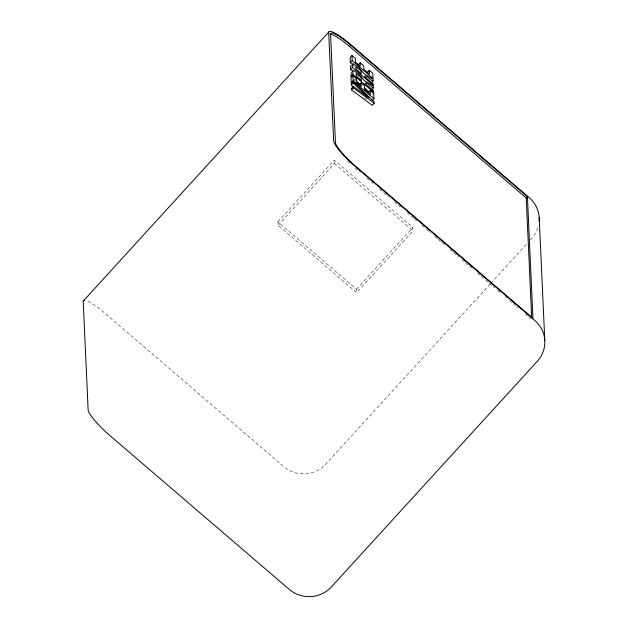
<?xml version="1.0" encoding="UTF-8"?>
<svg xmlns="http://www.w3.org/2000/svg" width="628" height="628" viewBox="0 0 628 628"><rect width="100%" height="100%" fill="white"/><g stroke="black" fill="none" stroke-linecap="round" stroke-linejoin="round"><path stroke-width="0.47" stroke-dasharray="3.14 2.35" d="M354.522 80.784L355.778 79.411M372.467 94.828L373.723 93.454M277.937 221.904L334.316 160.14L412.871 227.493L413.02 230.853L356.641 292.624L278.094 225.271L277.937 221.904L356.484 289.257L356.641 292.624M278.094 225.271L334.473 163.5L334.316 160.14M356.484 289.257L412.871 227.493M490.162 284.013L325.838 464.045A29.83 28.919 -2.6 0 1 283.723 466.596L105.206 313.521A29.83 5.252 42.4 0 0 86.044 300.608M490.821 283.291L526.46 244.253M530.417 239.912L531.735 238.467A29.83 28.919 -2.6 0 0 538.439 225.986M353.289 65.233L354.781 66.513M353.917 79.01L355.401 80.29M355.063 168.092L360.26 172.543M366.94 178.274L372.883 183.368M379.563 189.099L388.473 196.737M394.408 201.831L400.35 206.918M407.03 212.649L413.711 218.379M414.456 219.015L416.678 220.923M421.875 225.381L425.588 228.561M426.334 229.204L430.784 233.019M434.498 236.207L437.465 238.75M438.211 239.386L441.178 241.929M441.924 242.573L444.153 244.48M450.088 249.575L453.055 252.118M453.801 252.754L458.997 257.213M461.965 259.757L464.94 262.3M465.678 262.936L468.645 265.487M469.391 266.123L471.62 268.03M477.555 273.125L480.53 275.668M481.268 276.304L484.981 279.491M485.727 280.127L488.694 282.671M489.432 283.306L492.407 285.858M493.145 286.494L494.629 287.765M497.604 290.309L500.571 292.86M505.022 296.675L506.513 297.955M509.481 300.498L512.448 303.041M513.194 303.677L516.161 306.229M516.907 306.864L518.39 308.136M525.071 313.867L528.038 316.41M528.784 317.046L531.013 318.961M334.473 163.5L413.02 230.853M364.719 97.866L366.124 99.224M349.749 163.311A27.381 4.828 42.4 0 1 347.198 160.854"/><path stroke-width="0.94" d="M83.367 300.906L328.86 31.95M329.983 34.477A27.381 4.828 42.4 0 1 349.537 46.464L350.73 45.169L527.418 196.674L532.937 318.294L356.249 166.789A27.381 4.828 42.4 0 1 335.462 142.517L330.548 34.312A27.381 4.828 42.4 0 1 350.73 45.169M351.963 55.554L352.19 60.618L373.04 78.5L372.804 73.303L369.295 70.289L369.468 74.104L363.793 69.237L363.636 65.807L360.127 62.8L360.276 66.223L355.652 62.258L355.487 58.577L351.963 55.554L350.079 57.611L350.306 62.674L352.544 64.598M350.306 62.674L352.19 60.618M352.858 71.482L350.62 69.567L352.504 67.502L352.858 63.491L359.216 67.918L363.981 73.712L373.079 79.246L373.15 80.894L371.274 82.951M358.243 64.857L360.127 62.8M371.58 89.843L373.464 87.787L373.393 86.138L364.295 80.604L360.558 75.776L353.933 70.603L352.779 70.666L352.818 74.394L350.934 76.459L351.295 72.448M352.873 75.705L350.997 77.762L351.225 82.825L353.109 80.769L352.873 75.705L356.406 78.728L356.571 82.409L361.194 86.374L361.037 82.943L364.554 85.958L364.703 89.388L370.379 94.255L370.206 90.44L373.723 93.454L373.958 98.651L372.074 100.708M353.14 81.467L353.203 82.935L368.714 97.842L353.36 86.334L351.476 88.399L351.547 89.89L372.286 105.331L374.17 103.267L374.1 101.799L353.14 81.467L351.256 83.532L351.319 84.992L353.438 87.025M351.319 84.992L353.203 82.935M367.411 72.353L369.295 70.289M351.547 89.89L353.423 87.834L353.36 86.334M359.153 85.008L361.037 82.943M368.33 92.497L370.206 90.44M531.665 317.65L526.233 197.969L527.418 196.674M351.743 65.775L350.589 65.838L350.62 69.567M373.15 80.894C371.085 80.957 365.826 73.955 364.585 76.538L373.291 84.003L373.354 85.384L352.504 67.502M373.464 87.787C371.399 87.849 366.14 80.847 364.899 83.43L373.605 90.895L373.668 92.277L352.818 74.394M353.423 87.834L374.17 103.267M349.537 46.464L526.233 197.969M356.147 80.926L360.613 84.756M364.342 87.951L368.809 91.782M353.109 80.769L373.958 98.651M539.201 217.524L544.782 340.345M539.177 221.307A29.83 28.919 -2.6 0 0 529.223 197.639L350.699 44.564A29.83 5.252 42.4 0 0 328.719 32.742L333.633 140.939A29.83 5.252 42.4 0 0 356.28 167.386L534.797 320.468A29.83 28.919 -2.6 0 1 537.317 361.288L331.419 586.866A29.83 28.919 -2.6 0 1 289.304 589.425L110.779 436.342A29.83 5.252 42.4 0 1 88.132 409.903L83.218 301.699A29.83 5.252 42.4 0 1 84.796 300.357M355.943 67.125L355.966 69.151L361.257 73.688L360.904 71.207A3.03 0.534 42.4 0 0 359.295 69.355L355.943 67.125M356.257 74.018L356.28 76.043L361.571 80.58L361.218 78.1A3.03 0.534 42.4 0 0 359.609 76.247L356.257 74.018"/></g></svg>
